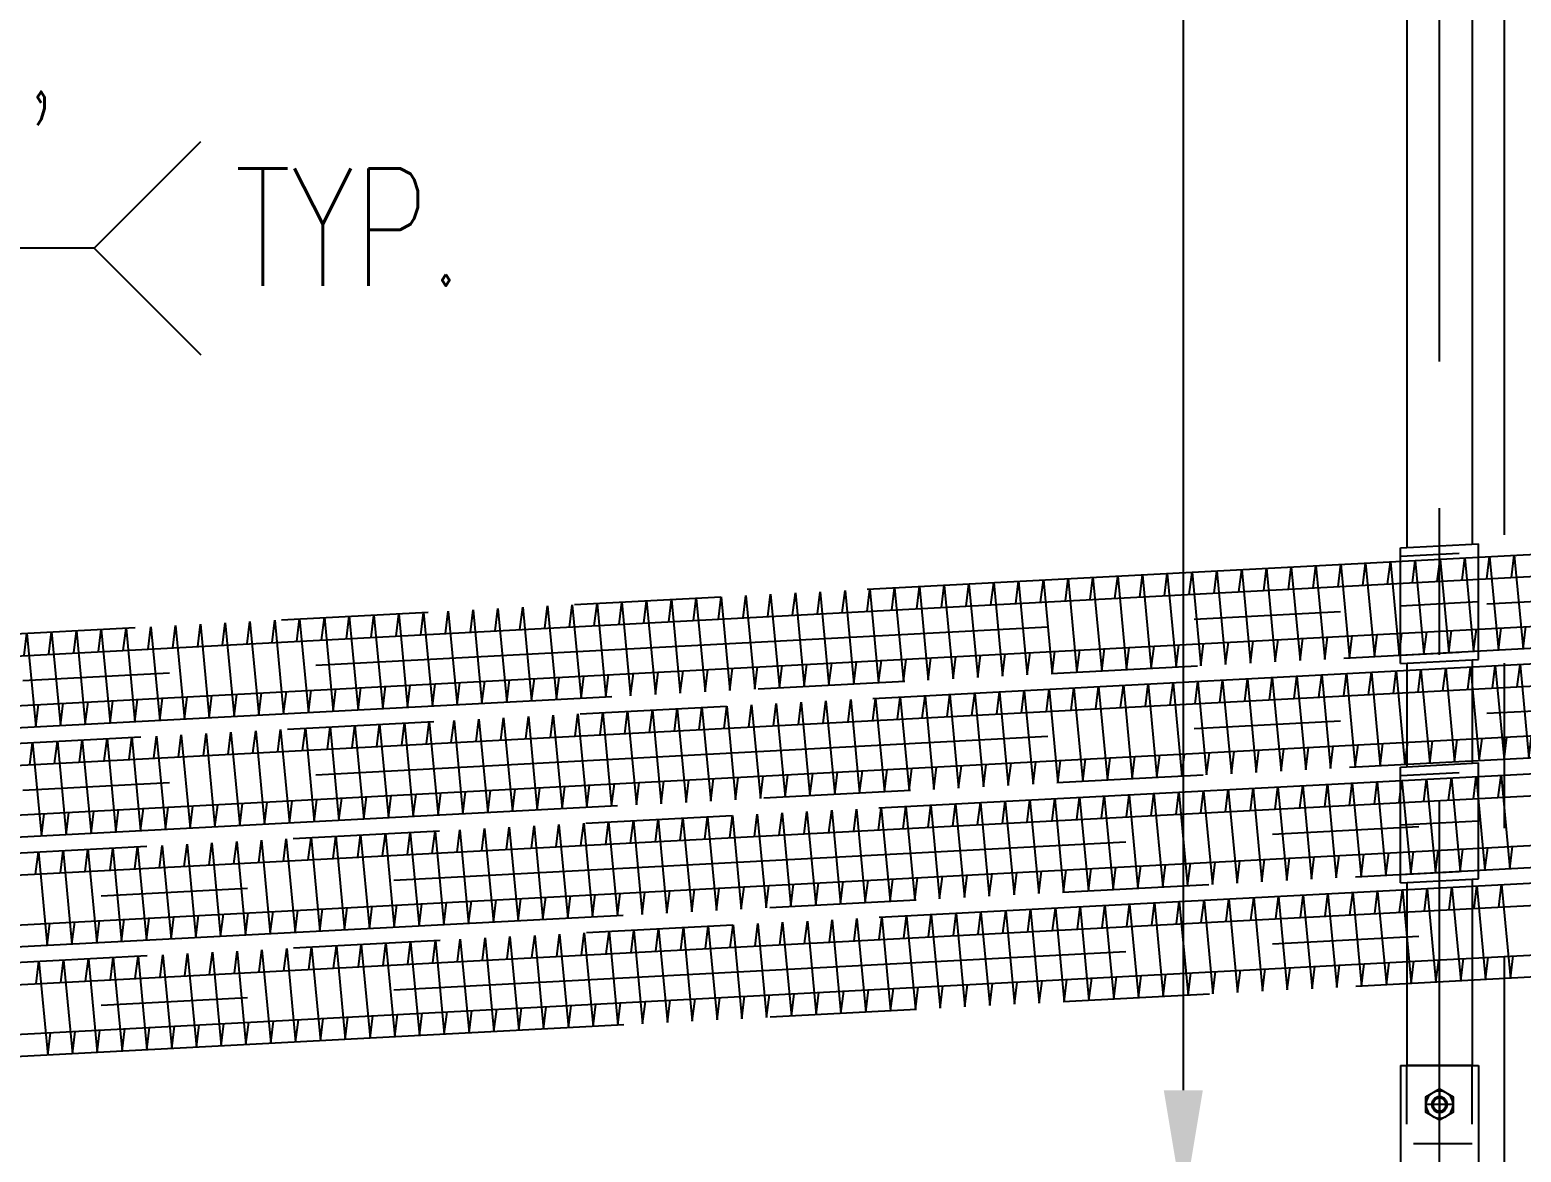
# Model space of a CAD drawing. Extents: x -4179 to 25200, y 0 to 17850.
# Drawn here: x 2765 to 3909, y 14417 to 15278 of the extents above; entities that cross this region are included whole.
import ezdxf

# ---------------------------------------------------------------- set-up
doc = ezdxf.new("R2010")
doc.units = 0
doc.header["$LTSCALE"] = 450
doc.header["$MEASUREMENT"] = 0
for name, pattern in [('CENTER', [2, 1.25, -0.25, 0.25, -0.25]), ('HIDDEN', [0.375, 0.25, -0.125]), ('HIDSHORT', [0.18, 0.1, -0.08]), ('PHANTOM', [2.5, 1.25, -0.25, 0.25, -0.25, 0.25, -0.25])]:
    doc.linetypes.add(name, pattern=pattern)
for name, color, linetype in [('CEN', 1, 'CENTER'), ('DIM', 1, 'Continuous'), ('HID1', 8, 'PHANTOM'), ('TEXT', 4, 'Continuous'), ('Y', 2, 'HIDSHORT')]:
    doc.layers.add(name, color=color, linetype=linetype)
doc.styles.add('SIMP25', font='romans.shx', dxfattribs={"width": 0.8, "height": 75})
doc.dimstyles.get("Standard").update_dxf_attribs({"dimscale": 500.1, "dimtxt": 75, "dimasz": 0.18, "dimexe": 0.18, "dimexo": 0.0625, "dimgap": 0.075, "dimtad": 1, "dimdec": 0, "dimrnd": 0.5, "dimzin": 0, "dimdsep": 46, "dimtxsty": 'SIMP25', "dimcen": 0.09, "dimadec": 0, "dimazin": 0, "dimtfac": 1, "dimtdec": 0, "dimtmove": 1, "dimatfit": 3, "dimfxl": 1, "dimtolj": 1, "dimtzin": 0, "dimarcsym": 0})

# ---------------------------------------------------------------- blocks, each defined once
blk = doc.blocks.new('Weld_Detail')
for p, q in [((11.916, 0), (14.646, 2.73)), ((11.916, 0), (14.646, -2.73)), ((6.829, 0), (4.888, -3.361)), ((6.829, 0), (8.77, -3.361))]:
    blk.add_line(p, q)
blk.add_lwpolyline([(11.916, 0), (0, 0)])
blk.add_circle((0, 0), 1.978)
blk.add_arc((6.829, 0), 3.881, 224.1337, 315.8663)
at = {"color": 7, "style": 'SIMP25', "width": 0.7}
for tag, p in [('2', (2.178, 1)), ('1', (15.71, -0.96))]:
    blk.add_attdef(tag, p, '', height=3, dxfattribs=at)
blk = doc.blocks.new('SupBlk')
at = {"color": 1, "linetype": 'CENTER'}
for p, q in [((0, 12), (0, -12)), ((-10.4, 0), (10.4, 0))]:
    blk.add_line(p, q, dxfattribs=at)
at = {"color": 30}
blk.add_lwpolyline([(0, 12), (-10.4, 6), (-10.4, -6), (0, -12), (10.4, -6), (10.4, 6)], close=True, dxfattribs=at)
blk.add_circle((0, 0), 10.4, dxfattribs=at)
at = {"color": 2, "linetype": 'HIDDEN'}
for radius in [6, 5]:
    blk.add_circle((0, 0), radius, dxfattribs=at)
blk = doc.blocks.new('*D42')
at = {"layer": 'Defpoints', "color": 0, "transparency": 16777216}
for p in [(11416.8, 16696.9), (11416.8, 15760.1), (2028.8, 14683.9)]:
    blk.add_point(p, dxfattribs=at)
at = {"layer": 'DIM', "color": 0, "lineweight": -2, "transparency": 16777216}
for p, q in [((2028.8, 14715.2), (2028.8, 16786.9)), ((11416.8, 15791.4), (11416.8, 16786.9)), ((2118.8, 16696.9), (11326.8, 16696.9))]:
    blk.add_line(p, q, dxfattribs=at)
at = {"layer": 'DIM', "color": 0, "transparency": 16777216}
for points in [[(2118.8, 16711.9), (2118.8, 16681.9), (2028.8, 16696.9)], [(11326.8, 16711.9), (11326.8, 16681.9), (11416.8, 16696.9)]]:
    blk.add_solid(points, dxfattribs=at)
at = {"layer": 'DIM', "color": 0, "transparency": 16777216, "insert": (6722.8, 16771.9), "char_height": 75, "attachment_point": 5, "style": 'SIMP25'}
blk.add_mtext('\\A1;9388', dxfattribs=at)
blk = doc.blocks.new('*D44')
at = {"layer": 'Defpoints', "color": 0, "transparency": 16777216}
for p in [(3846.8, 16477.9), (3650.2, 14374.9), (3816.8, 14374.9)]:
    blk.add_point(p, dxfattribs=at)
at = {"layer": 'DIM', "color": 0, "lineweight": -2, "transparency": 16777216}
for p, q in [((3815.6, 16477.9), (3560.1, 16477.9)), ((3650.2, 16387.9), (3650.2, 14464.9)), ((3785.6, 14374.9), (3560.1, 14374.9))]:
    blk.add_line(p, q, dxfattribs=at)
at = {"layer": 'DIM', "color": 0, "transparency": 16777216}
for points in [[(3635.2, 16387.9), (3665.2, 16387.9), (3650.2, 16477.9)], [(3635.2, 14464.9), (3665.2, 14464.9), (3650.2, 14374.9)]]:
    blk.add_solid(points, dxfattribs=at)
at = {"layer": 'DIM', "color": 0, "transparency": 16777216, "insert": (3575.2, 15426.4), "char_height": 75, "attachment_point": 5, "rotation": 90, "style": 'SIMP25'}
blk.add_mtext('\\A1;2103', dxfattribs=at)

msp = doc.modelspace()

# ---------------------------------------------------------------- linework, layer by layer
for p, q in [((2084.7, 14762.9), (11191, 15240.2)), ((2086.7, 14724.8), (11193, 15202.1)), ((2084.7, 14678.9), (11303, 15162)), ((2086.7, 14640.8), (11305, 15124)), ((2144.7, 14597.9), (11415, 15083.8)), ((2146.7, 14559.8), (11417, 15045.7)), ((2144.7, 14513.9), (11527, 15005.6)), ((2146.7, 14475.8), (11529, 14967.6)), ((3816.9, 14881), (3876.8, 14884.1)), ((3816.9, 14792.1), (3816.9, 14881)), ((3876.8, 14795.2), (3876.8, 14884.1)), ((3816.9, 14792.1), (3876.8, 14795.2)), ((3816.9, 14712.8), (3876.8, 14716)), ((3816.9, 14623.9), (3816.9, 14712.8)), ((3876.8, 14627.1), (3876.8, 14716)), ((3816.9, 14623.9), (3876.8, 14627.1))]:
    msp.add_line(p, q)
at = {"layer": 'CEN'}
for p, q in [((3896.8, 13090.9), (3896.8, 16604.7)), ((3896.8, 13104.9), (3896.8, 16532.3)), ((3846.8, 13223.9), (3846.8, 16511.6)), ((2085.7, 14743.8), (11192, 15221.1)), ((2085.7, 14659.8), (11304, 15143)), ((2145.7, 14578.8), (11416, 15064.7)), ((2145.7, 14494.8), (11528, 14986.6)), ((3816.9, 14836.5), (3876.8, 14839.7)), ((3816.9, 14668.4), (3876.8, 14671.5))]:
    msp.add_line(p, q, dxfattribs=at)
for points in [[(3730.9, 14849.1), (3733, 14866.3), (3739.8, 14794.4), (3741.9, 14811.6)], [(3749.9, 14850.1), (3752, 14867.3), (3758.8, 14795.4), (3760.9, 14812.5)], [(3769, 14851.1), (3771.1, 14868.3), (3777.8, 14796.4), (3779.9, 14813.5)], [(3788, 14852.1), (3790.1, 14869.3), (3796.9, 14797.4), (3799, 14814.5)], [(3807, 14853.1), (3809.1, 14870.2), (3815.9, 14798.4), (3818, 14815.5)], [(3826, 14854.1), (3828.1, 14871.2), (3834.9, 14799.4), (3837, 14816.5)], [(3845.1, 14855.1), (3847.2, 14872.2), (3853.9, 14800.4), (3856, 14817.5)], [(3864.1, 14856.1), (3866.2, 14873.2), (3873, 14801.4), (3875.1, 14818.5)], [(3883.1, 14857.1), (3885.2, 14874.2), (3892, 14802.4), (3894.1, 14819.5)], [(3902.1, 14858.1), (3904.2, 14875.2), (3911, 14803.4), (3913.1, 14820.5)], [(3521.6, 14838.2), (3523.8, 14855.3), (3530.5, 14783.4), (3532.6, 14800.6)], [(3540.7, 14839.2), (3542.8, 14856.3), (3549.5, 14784.4), (3551.7, 14801.6)], [(3559.7, 14840.2), (3561.8, 14857.3), (3568.6, 14785.4), (3570.7, 14802.6)], [(3578.7, 14841.2), (3580.8, 14858.3), (3587.6, 14786.4), (3589.7, 14803.6)], [(3597.7, 14842.1), (3599.9, 14859.3), (3606.6, 14787.4), (3608.7, 14804.6)], [(3616.8, 14843.1), (3618.9, 14860.3), (3625.6, 14788.4), (3627.8, 14805.6)], [(3635.8, 14844.1), (3637.9, 14861.3), (3644.7, 14789.4), (3646.8, 14806.6)], [(3654.8, 14845.1), (3656.9, 14862.3), (3663.7, 14790.4), (3665.8, 14807.6)], [(3673.8, 14846.1), (3675.9, 14863.3), (3682.7, 14791.4), (3684.8, 14808.6)], [(3692.9, 14847.1), (3695, 14864.3), (3701.7, 14792.4), (3703.8, 14809.6)], [(3711.9, 14848.1), (3714, 14865.3), (3720.8, 14793.4), (3722.9, 14810.6)], [(3293.4, 14826.2), (3295.5, 14843.3), (3302.2, 14771.5), (3304.3, 14788.6)], [(3312.4, 14827.2), (3314.5, 14844.3), (3321.3, 14772.5), (3323.4, 14789.6)], [(3331.4, 14828.2), (3333.5, 14845.3), (3340.3, 14773.5), (3342.4, 14790.6)], [(3350.4, 14829.2), (3352.5, 14846.3), (3359.3, 14774.5), (3361.4, 14791.6)], [(3369.5, 14830.2), (3371.6, 14847.3), (3378.3, 14775.5), (3380.4, 14792.6)], [(3388.5, 14831.2), (3390.6, 14848.3), (3397.4, 14776.5), (3399.5, 14793.6)], [(3407.5, 14832.2), (3409.6, 14849.3), (3416.4, 14777.5), (3418.5, 14794.6)], [(3426.5, 14833.2), (3428.6, 14850.3), (3435.4, 14778.5), (3437.5, 14795.6)], [(3445.6, 14834.2), (3447.7, 14851.3), (3454.4, 14779.5), (3456.5, 14796.6)], [(3464.6, 14835.2), (3466.7, 14852.3), (3473.5, 14780.5), (3475.6, 14797.6)], [(3483.6, 14836.2), (3485.7, 14853.3), (3492.5, 14781.5), (3494.6, 14798.6)], [(3502.6, 14837.2), (3504.7, 14854.3), (3511.5, 14782.5), (3513.6, 14799.6)], [(3084.1, 14815.2), (3086.2, 14832.4), (3093, 14760.5), (3095.1, 14777.7)], [(3103.1, 14816.2), (3105.2, 14833.4), (3112, 14761.5), (3114.1, 14778.6)], [(3122.1, 14817.2), (3124.3, 14834.4), (3131, 14762.5), (3133.1, 14779.6)], [(3141.2, 14818.2), (3143.3, 14835.4), (3150, 14763.5), (3152.2, 14780.6)], [(3160.2, 14819.2), (3162.3, 14836.4), (3169.1, 14764.5), (3171.2, 14781.6)], [(3179.2, 14820.2), (3181.3, 14837.3), (3188.1, 14765.5), (3190.2, 14782.6)], [(3198.2, 14821.2), (3200.3, 14838.3), (3207.1, 14766.5), (3209.2, 14783.6)], [(3217.3, 14822.2), (3219.4, 14839.3), (3226.1, 14767.5), (3228.2, 14784.6)], [(3236.3, 14823.2), (3238.4, 14840.3), (3245.2, 14768.5), (3247.3, 14785.6)], [(3255.3, 14824.2), (3257.4, 14841.3), (3264.2, 14769.5), (3266.3, 14786.6)], [(3274.3, 14825.2), (3276.4, 14842.3), (3283.2, 14770.5), (3285.3, 14787.6)], [(2855.8, 14803.3), (2857.9, 14820.4), (2864.7, 14748.6), (2866.8, 14765.7)], [(2874.8, 14804.3), (2876.9, 14821.4), (2883.7, 14749.6), (2885.8, 14766.7)], [(2893.9, 14805.3), (2896, 14822.4), (2902.7, 14750.5), (2904.8, 14767.7)], [(2912.9, 14806.3), (2915, 14823.4), (2921.8, 14751.5), (2923.9, 14768.7)], [(2931.9, 14807.3), (2934, 14824.4), (2940.8, 14752.5), (2942.9, 14769.7)], [(2950.9, 14808.2), (2953, 14825.4), (2959.8, 14753.5), (2961.9, 14770.7)], [(2970, 14809.2), (2972.1, 14826.4), (2978.8, 14754.5), (2980.9, 14771.7)], [(2989, 14810.2), (2991.1, 14827.4), (2997.9, 14755.5), (3000, 14772.7)], [(3008, 14811.2), (3010.1, 14828.4), (3016.9, 14756.5), (3019, 14773.7)], [(3027, 14812.2), (3029.1, 14829.4), (3035.9, 14757.5), (3038, 14774.7)], [(3046.1, 14813.2), (3048.2, 14830.4), (3054.9, 14758.5), (3057, 14775.7)], [(3065.1, 14814.2), (3067.2, 14831.4), (3074, 14759.5), (3076.1, 14776.7)], [(2760.7, 14798.3), (2762.8, 14815.4), (2769.6, 14743.6), (2771.7, 14760.7)], [(2779.7, 14799.3), (2781.8, 14816.4), (2788.6, 14744.6), (2790.7, 14761.7)], [(2798.7, 14800.3), (2800.8, 14817.4), (2807.6, 14745.6), (2809.7, 14762.7)], [(2817.8, 14801.3), (2819.9, 14818.4), (2826.6, 14746.6), (2828.7, 14763.7)], [(2836.8, 14802.3), (2838.9, 14819.4), (2845.7, 14747.6), (2847.8, 14764.7)], [(3811.4, 14769.3), (3813.5, 14786.5), (3820.3, 14714.6), (3822.4, 14731.8)], [(3830.4, 14770.3), (3832.5, 14787.5), (3839.3, 14715.6), (3841.4, 14732.8)], [(3849.4, 14771.3), (3851.6, 14788.5), (3858.3, 14716.6), (3860.4, 14733.8)], [(3868.5, 14772.3), (3870.6, 14789.5), (3877.3, 14717.6), (3879.5, 14734.8)], [(3887.5, 14773.3), (3889.6, 14790.5), (3896.4, 14718.6), (3898.5, 14735.8)], [(3906.5, 14774.3), (3908.6, 14791.5), (3915.4, 14719.6), (3917.5, 14736.8)], [(3583.1, 14757.4), (3585.2, 14774.5), (3592, 14702.7), (3594.1, 14719.8)], [(3602.1, 14758.4), (3604.2, 14775.5), (3611, 14703.7), (3613.1, 14720.8)], [(3621.2, 14759.4), (3623.3, 14776.5), (3630, 14704.7), (3632.1, 14721.8)], [(3640.2, 14760.4), (3642.3, 14777.5), (3649.1, 14705.7), (3651.2, 14722.8)], [(3659.2, 14761.4), (3661.3, 14778.5), (3668.1, 14706.7), (3670.2, 14723.8)], [(3678.2, 14762.4), (3680.3, 14779.5), (3687.1, 14707.7), (3689.2, 14724.8)], [(3697.3, 14763.4), (3699.4, 14780.5), (3706.1, 14708.7), (3708.2, 14725.8)], [(3716.3, 14764.4), (3718.4, 14781.5), (3725.2, 14709.6), (3727.3, 14726.8)], [(3735.3, 14765.4), (3737.4, 14782.5), (3744.2, 14710.6), (3746.3, 14727.8)], [(3754.3, 14766.4), (3756.4, 14783.5), (3763.2, 14711.6), (3765.3, 14728.8)], [(3773.3, 14767.4), (3775.5, 14784.5), (3782.2, 14712.6), (3784.3, 14729.8)], [(3792.4, 14768.3), (3794.5, 14785.5), (3801.2, 14713.6), (3803.4, 14730.8)], [(3373.8, 14746.4), (3376, 14763.5), (3382.7, 14691.7), (3384.8, 14708.8)], [(3392.9, 14747.4), (3395, 14764.5), (3401.7, 14692.7), (3403.9, 14709.8)], [(3411.9, 14748.4), (3414, 14765.5), (3420.8, 14693.7), (3422.9, 14710.8)], [(3430.9, 14749.4), (3433, 14766.5), (3439.8, 14694.7), (3441.9, 14711.8)], [(3449.9, 14750.4), (3452, 14767.5), (3458.8, 14695.7), (3460.9, 14712.8)], [(3469, 14751.4), (3471.1, 14768.5), (3477.8, 14696.7), (3479.9, 14713.8)], [(3488, 14752.4), (3490.1, 14769.5), (3496.9, 14697.7), (3499, 14714.8)], [(3507, 14753.4), (3509.1, 14770.5), (3515.9, 14698.7), (3518, 14715.8)], [(3526, 14754.4), (3528.1, 14771.5), (3534.9, 14699.7), (3537, 14716.8)], [(3545.1, 14755.4), (3547.2, 14772.5), (3553.9, 14700.7), (3556, 14717.8)], [(3564.1, 14756.4), (3566.2, 14773.5), (3573, 14701.7), (3575.1, 14718.8)], [(3145.6, 14734.5), (3147.7, 14751.6), (3154.4, 14679.7), (3156.5, 14696.9)], [(3164.6, 14735.4), (3166.7, 14752.6), (3173.5, 14680.7), (3175.6, 14697.9)], [(3183.6, 14736.4), (3185.7, 14753.6), (3192.5, 14681.7), (3194.6, 14698.9)], [(3202.6, 14737.4), (3204.7, 14754.6), (3211.5, 14682.7), (3213.6, 14699.9)], [(3221.7, 14738.4), (3223.8, 14755.6), (3230.5, 14683.7), (3232.6, 14700.9)], [(3240.7, 14739.4), (3242.8, 14756.6), (3249.6, 14684.7), (3251.7, 14701.9)], [(3259.7, 14740.4), (3261.8, 14757.6), (3268.6, 14685.7), (3270.7, 14702.9)], [(3278.7, 14741.4), (3280.8, 14758.6), (3287.6, 14686.7), (3289.7, 14703.9)], [(3297.8, 14742.4), (3299.9, 14759.6), (3306.6, 14687.7), (3308.7, 14704.8)], [(3316.8, 14743.4), (3318.9, 14760.6), (3325.7, 14688.7), (3327.8, 14705.8)], [(3335.8, 14744.4), (3337.9, 14761.6), (3344.7, 14689.7), (3346.8, 14706.8)], [(3354.8, 14745.4), (3356.9, 14762.6), (3363.7, 14690.7), (3365.8, 14707.8)], [(2936.3, 14723.5), (2938.4, 14740.6), (2945.2, 14668.8), (2947.3, 14685.9)], [(2955.3, 14724.5), (2957.4, 14741.6), (2964.2, 14669.8), (2966.3, 14686.9)], [(2974.3, 14725.5), (2976.5, 14742.6), (2983.2, 14670.8), (2985.3, 14687.9)], [(2993.4, 14726.5), (2995.5, 14743.6), (3002.2, 14671.8), (3004.4, 14688.9)], [(3012.4, 14727.5), (3014.5, 14744.6), (3021.3, 14672.8), (3023.4, 14689.9)], [(3031.4, 14728.5), (3033.5, 14745.6), (3040.3, 14673.8), (3042.4, 14690.9)], [(3050.4, 14729.5), (3052.5, 14746.6), (3059.3, 14674.8), (3061.4, 14691.9)], [(3069.5, 14730.5), (3071.6, 14747.6), (3078.3, 14675.8), (3080.4, 14692.9)], [(3088.5, 14731.5), (3090.6, 14748.6), (3097.4, 14676.7), (3099.5, 14693.9)], [(3107.5, 14732.5), (3109.6, 14749.6), (3116.4, 14677.7), (3118.5, 14694.9)], [(3126.5, 14733.5), (3128.6, 14750.6), (3135.4, 14678.7), (3137.5, 14695.9)], [(2765.1, 14714.5), (2767.2, 14731.6), (2774, 14659.8), (2776.1, 14676.9)], [(2784.1, 14715.5), (2786.2, 14732.6), (2793, 14660.8), (2795.1, 14677.9)], [(2803.1, 14716.5), (2805.2, 14733.6), (2812, 14661.8), (2814.1, 14678.9)], [(2822.2, 14717.5), (2824.3, 14734.6), (2831, 14662.8), (2833.1, 14679.9)], [(2841.2, 14718.5), (2843.3, 14735.6), (2850.1, 14663.8), (2852.2, 14680.9)], [(2860.2, 14719.5), (2862.3, 14736.6), (2869.1, 14664.8), (2871.2, 14681.9)], [(2879.2, 14720.5), (2881.3, 14737.6), (2888.1, 14665.8), (2890.2, 14682.9)], [(2898.3, 14721.5), (2900.4, 14738.6), (2907.1, 14666.8), (2909.2, 14683.9)], [(2917.3, 14722.5), (2919.4, 14739.6), (2926.1, 14667.8), (2928.3, 14684.9)], [(3891.9, 14689.4), (3894, 14706.6), (3900.8, 14634.7), (3902.9, 14651.8)], [(3663.6, 14677.5), (3665.7, 14694.6), (3672.5, 14622.7), (3674.6, 14639.9)], [(3682.6, 14678.5), (3684.7, 14695.6), (3691.5, 14623.7), (3693.6, 14640.9)], [(3701.7, 14679.4), (3703.8, 14696.6), (3710.5, 14624.7), (3712.6, 14641.9)], [(3720.7, 14680.4), (3722.8, 14697.6), (3729.6, 14625.7), (3731.7, 14642.9)], [(3739.7, 14681.4), (3741.8, 14698.6), (3748.6, 14626.7), (3750.7, 14643.9)], [(3758.7, 14682.4), (3760.8, 14699.6), (3767.6, 14627.7), (3769.7, 14644.9)], [(3777.7, 14683.4), (3779.9, 14700.6), (3786.6, 14628.7), (3788.7, 14645.9)], [(3796.8, 14684.4), (3798.9, 14701.6), (3805.6, 14629.7), (3807.8, 14646.9)], [(3815.8, 14685.4), (3817.9, 14702.6), (3824.7, 14630.7), (3826.8, 14647.9)], [(3834.8, 14686.4), (3836.9, 14703.6), (3843.7, 14631.7), (3845.8, 14648.9)], [(3853.8, 14687.4), (3855.9, 14704.6), (3862.7, 14632.7), (3864.8, 14649.8)], [(3872.9, 14688.4), (3875, 14705.6), (3881.7, 14633.7), (3883.8, 14650.8)], [(3454.3, 14666.5), (3456.4, 14683.6), (3463.2, 14611.8), (3465.3, 14628.9)], [(3473.4, 14667.5), (3475.5, 14684.6), (3482.2, 14612.8), (3484.3, 14629.9)], [(3492.4, 14668.5), (3494.5, 14685.6), (3501.3, 14613.8), (3503.4, 14630.9)], [(3511.4, 14669.5), (3513.5, 14686.6), (3520.3, 14614.8), (3522.4, 14631.9)], [(3530.4, 14670.5), (3532.5, 14687.6), (3539.3, 14615.8), (3541.4, 14632.9)], [(3549.5, 14671.5), (3551.6, 14688.6), (3558.3, 14616.8), (3560.4, 14633.9)], [(3568.5, 14672.5), (3570.6, 14689.6), (3577.4, 14617.8), (3579.5, 14634.9)], [(3587.5, 14673.5), (3589.6, 14690.6), (3596.4, 14618.8), (3598.5, 14635.9)], [(3606.5, 14674.5), (3608.6, 14691.6), (3615.4, 14619.8), (3617.5, 14636.9)], [(3625.6, 14675.5), (3627.7, 14692.6), (3634.4, 14620.8), (3636.5, 14637.9)], [(3644.6, 14676.5), (3646.7, 14693.6), (3653.5, 14621.7), (3655.6, 14638.9)], [(3226.1, 14654.5), (3228.2, 14671.7), (3234.9, 14599.8), (3237, 14616.9)], [(3245.1, 14655.5), (3247.2, 14672.7), (3254, 14600.8), (3256.1, 14617.9)], [(3264.1, 14656.5), (3266.2, 14673.7), (3273, 14601.8), (3275.1, 14618.9)], [(3283.1, 14657.5), (3285.2, 14674.6), (3292, 14602.8), (3294.1, 14619.9)], [(3302.2, 14658.5), (3304.3, 14675.6), (3311, 14603.8), (3313.1, 14620.9)], [(3321.2, 14659.5), (3323.3, 14676.6), (3330, 14604.8), (3332.2, 14621.9)], [(3340.2, 14660.5), (3342.3, 14677.6), (3349.1, 14605.8), (3351.2, 14622.9)], [(3359.2, 14661.5), (3361.3, 14678.6), (3368.1, 14606.8), (3370.2, 14623.9)], [(3378.2, 14662.5), (3380.4, 14679.6), (3387.1, 14607.8), (3389.2, 14624.9)], [(3397.3, 14663.5), (3399.4, 14680.6), (3406.1, 14608.8), (3408.3, 14625.9)], [(3416.3, 14664.5), (3418.4, 14681.6), (3425.2, 14609.8), (3427.3, 14626.9)], [(3435.3, 14665.5), (3437.4, 14682.6), (3444.2, 14610.8), (3446.3, 14627.9)], [(3016.8, 14643.6), (3018.9, 14660.7), (3025.7, 14588.8), (3027.8, 14606)], [(3035.8, 14644.6), (3037.9, 14661.7), (3044.7, 14589.8), (3046.8, 14607)], [(3054.8, 14645.6), (3056.9, 14662.7), (3063.7, 14590.8), (3065.8, 14608)], [(3073.9, 14646.5), (3076, 14663.7), (3082.7, 14591.8), (3084.8, 14609)], [(3092.9, 14647.5), (3095, 14664.7), (3101.8, 14592.8), (3103.9, 14610)], [(3111.9, 14648.5), (3114, 14665.7), (3120.8, 14593.8), (3122.9, 14611)], [(3130.9, 14649.5), (3133, 14666.7), (3139.8, 14594.8), (3141.9, 14612)], [(3150, 14650.5), (3152.1, 14667.7), (3158.8, 14595.8), (3160.9, 14613)], [(3169, 14651.5), (3171.1, 14668.7), (3177.9, 14596.8), (3180, 14614)], [(3188, 14652.5), (3190.1, 14669.7), (3196.9, 14597.8), (3199, 14615)], [(3207, 14653.5), (3209.1, 14670.7), (3215.9, 14598.8), (3218, 14615.9)], [(2788.5, 14631.6), (2790.6, 14648.7), (2797.4, 14576.9), (2799.5, 14594)], [(2807.5, 14632.6), (2809.6, 14649.7), (2816.4, 14577.9), (2818.5, 14595)], [(2826.6, 14633.6), (2828.7, 14650.7), (2835.4, 14578.9), (2837.5, 14596)], [(2845.6, 14634.6), (2847.7, 14651.7), (2854.5, 14579.9), (2856.6, 14597)], [(2864.6, 14635.6), (2866.7, 14652.7), (2873.5, 14580.9), (2875.6, 14598)], [(2883.6, 14636.6), (2885.7, 14653.7), (2892.5, 14581.9), (2894.6, 14599)], [(2902.6, 14637.6), (2904.8, 14654.7), (2911.5, 14582.9), (2913.6, 14600)], [(2921.7, 14638.6), (2923.8, 14655.7), (2930.5, 14583.9), (2932.7, 14601)], [(2940.7, 14639.6), (2942.8, 14656.7), (2949.6, 14584.9), (2951.7, 14602)], [(2959.7, 14640.6), (2961.8, 14657.7), (2968.6, 14585.9), (2970.7, 14603)], [(2978.7, 14641.6), (2980.9, 14658.7), (2987.6, 14586.9), (2989.7, 14604)], [(2997.8, 14642.6), (2999.9, 14659.7), (3006.6, 14587.8), (3008.7, 14605)], [(2769.5, 14630.6), (2771.6, 14647.7), (2778.4, 14575.9), (2780.5, 14593)], [(3740.1, 14597.5), (3742.2, 14614.6), (3749, 14542.8), (3751.1, 14559.9)], [(3759.1, 14598.5), (3761.2, 14615.6), (3768, 14543.7), (3770.1, 14560.9)], [(3778.1, 14599.5), (3780.2, 14616.6), (3787, 14544.7), (3789.1, 14561.9)], [(3797.2, 14600.5), (3799.3, 14617.6), (3806, 14545.7), (3808.1, 14562.9)], [(3816.2, 14601.5), (3818.3, 14618.6), (3825.1, 14546.7), (3827.2, 14563.9)], [(3835.2, 14602.4), (3837.3, 14619.6), (3844.1, 14547.7), (3846.2, 14564.9)], [(3854.2, 14603.4), (3856.3, 14620.6), (3863.1, 14548.7), (3865.2, 14565.9)], [(3873.3, 14604.4), (3875.4, 14621.6), (3882.1, 14549.7), (3884.2, 14566.9)], [(3892.3, 14605.4), (3894.4, 14622.6), (3901.2, 14550.7), (3903.3, 14567.9)], [(3530.8, 14586.5), (3532.9, 14603.6), (3539.7, 14531.8), (3541.8, 14548.9)], [(3549.9, 14587.5), (3552, 14604.6), (3558.7, 14532.8), (3560.8, 14549.9)], [(3568.9, 14588.5), (3571, 14605.6), (3577.8, 14533.8), (3579.9, 14550.9)], [(3587.9, 14589.5), (3590, 14606.6), (3596.8, 14534.8), (3598.9, 14551.9)], [(3606.9, 14590.5), (3609, 14607.6), (3615.8, 14535.8), (3617.9, 14552.9)], [(3626, 14591.5), (3628.1, 14608.6), (3634.8, 14536.8), (3636.9, 14553.9)], [(3645, 14592.5), (3647.1, 14609.6), (3653.9, 14537.8), (3656, 14554.9)], [(3664, 14593.5), (3666.1, 14610.6), (3672.9, 14538.8), (3675, 14555.9)], [(3683, 14594.5), (3685.1, 14611.6), (3691.9, 14539.8), (3694, 14556.9)], [(3702, 14595.5), (3704.2, 14612.6), (3710.9, 14540.8), (3713, 14557.9)], [(3721.1, 14596.5), (3723.2, 14613.6), (3729.9, 14541.8), (3732.1, 14558.9)], [(3302.5, 14574.5), (3304.7, 14591.7), (3311.4, 14519.8), (3313.5, 14537)], [(3321.6, 14575.5), (3323.7, 14592.7), (3330.4, 14520.8), (3332.6, 14538)], [(3340.6, 14576.5), (3342.7, 14593.7), (3349.5, 14521.8), (3351.6, 14538.9)], [(3359.6, 14577.5), (3361.7, 14594.7), (3368.5, 14522.8), (3370.6, 14539.9)], [(3378.6, 14578.5), (3380.7, 14595.7), (3387.5, 14523.8), (3389.6, 14540.9)], [(3397.7, 14579.5), (3399.8, 14596.7), (3406.5, 14524.8), (3408.6, 14541.9)], [(3416.7, 14580.5), (3418.8, 14597.6), (3425.6, 14525.8), (3427.7, 14542.9)], [(3435.7, 14581.5), (3437.8, 14598.6), (3444.6, 14526.8), (3446.7, 14543.9)], [(3454.7, 14582.5), (3456.8, 14599.6), (3463.6, 14527.8), (3465.7, 14544.9)], [(3473.8, 14583.5), (3475.9, 14600.6), (3482.6, 14528.8), (3484.7, 14545.9)], [(3492.8, 14584.5), (3494.9, 14601.6), (3501.7, 14529.8), (3503.8, 14546.9)], [(3511.8, 14585.5), (3513.9, 14602.6), (3520.7, 14530.8), (3522.8, 14547.9)], [(3093.3, 14563.6), (3095.4, 14580.7), (3102.2, 14508.9), (3104.3, 14526)], [(3112.3, 14564.6), (3114.4, 14581.7), (3121.2, 14509.9), (3123.3, 14527)], [(3131.3, 14565.6), (3133.4, 14582.7), (3140.2, 14510.8), (3142.3, 14528)], [(3150.4, 14566.6), (3152.5, 14583.7), (3159.2, 14511.8), (3161.3, 14529)], [(3169.4, 14567.6), (3171.5, 14584.7), (3178.3, 14512.8), (3180.4, 14530)], [(3188.4, 14568.6), (3190.5, 14585.7), (3197.3, 14513.8), (3199.4, 14531)], [(3207.4, 14569.5), (3209.5, 14586.7), (3216.3, 14514.8), (3218.4, 14532)], [(3226.5, 14570.5), (3228.6, 14587.7), (3235.3, 14515.8), (3237.4, 14533)], [(3245.5, 14571.5), (3247.6, 14588.7), (3254.3, 14516.8), (3256.5, 14534)], [(3264.5, 14572.5), (3266.6, 14589.7), (3273.4, 14517.8), (3275.5, 14535)], [(3283.5, 14573.5), (3285.6, 14590.7), (3292.4, 14518.8), (3294.5, 14536)], [(2865, 14551.6), (2867.1, 14568.7), (2873.9, 14496.9), (2876, 14514)], [(2884, 14552.6), (2886.1, 14569.7), (2892.9, 14497.9), (2895, 14515)], [(2903, 14553.6), (2905.2, 14570.7), (2911.9, 14498.9), (2914, 14516)], [(2922.1, 14554.6), (2924.2, 14571.7), (2930.9, 14499.9), (2933, 14517)], [(2941.1, 14555.6), (2943.2, 14572.7), (2950, 14500.9), (2952.1, 14518)], [(2960.1, 14556.6), (2962.2, 14573.7), (2969, 14501.9), (2971.1, 14519)], [(2979.1, 14557.6), (2981.2, 14574.7), (2988, 14502.9), (2990.1, 14520)], [(2998.2, 14558.6), (3000.3, 14575.7), (3007, 14503.9), (3009.1, 14521)], [(3017.2, 14559.6), (3019.3, 14576.7), (3026.1, 14504.9), (3028.2, 14522)], [(3036.2, 14560.6), (3038.3, 14577.7), (3045.1, 14505.9), (3047.2, 14523)], [(3055.2, 14561.6), (3057.3, 14578.7), (3064.1, 14506.9), (3066.2, 14524)], [(3074.3, 14562.6), (3076.4, 14579.7), (3083.1, 14507.9), (3085.2, 14525)], [(2769.9, 14546.6), (2772, 14563.8), (2778.8, 14491.9), (2780.9, 14509)], [(2788.9, 14547.6), (2791, 14564.7), (2797.8, 14492.9), (2799.9, 14510)], [(2807.9, 14548.6), (2810, 14565.7), (2816.8, 14493.9), (2818.9, 14511)], [(2826.9, 14549.6), (2829.1, 14566.7), (2835.8, 14494.9), (2837.9, 14512)], [(2846, 14550.6), (2848.1, 14567.7), (2854.8, 14495.9), (2857, 14513)]]:
    msp.add_lwpolyline(points, dxfattribs=at)
at = {"layer": 'HID1'}
for points in [[(2284.2, 14790.3), (11072.1, 15250.9), (11075.9, 15178.9), (2288, 14718.3)], [(2288.6, 14706.6), (11076.5, 15167.1), (11080.3, 15095.1), (2292.4, 14634.6)], [(2293, 14622.6), (11080.9, 15083.2), (11084.7, 15011.2), (2296.8, 14550.6)], [(2293.4, 14538.7), (11081.3, 14999.2), (11085.1, 14927.2), (2297.2, 14466.7)]]:
    msp.add_lwpolyline(points, close=True, dxfattribs=at)
at = {"layer": 'TEXT'}
for p, q in [((3821.8, 16507.9), (3821.8, 14881.2)), ((3871.8, 16507.9), (3871.8, 14883.8)), ((3821.8, 14792.3), (3821.8, 14713.1)), ((3871.8, 14794.9), (3871.8, 14715.7)), ((3871.8, 14626.8), (3871.8, 14483.9)), ((3821.8, 14624.2), (3821.8, 14483.9)), ((3816.8, 14483.9), (3816.8, 13223.9)), ((3816.8, 14483.9), (3876.8, 14483.9)), ((3871.8, 14483.9), (3821.8, 14483.9)), ((3876.8, 14483.9), (3876.8, 13223.9))]:
    msp.add_line(p, q, dxfattribs=at)
at = {"layer": 'Y'}
for p, q in [((3816.9, 14874.5), (3876.8, 14877.7)), ((3816.9, 14798.5), (3876.8, 14801.7)), ((3816.9, 14706.4), (3876.8, 14709.5)), ((3816.9, 14630.4), (3876.8, 14633.5)), ((3821.8, 13223.9), (3821.8, 14483.9)), ((3871.8, 13223.9), (3871.8, 14483.9)), ((3871.8, 14423.9), (3821.8, 14423.9))]:
    msp.add_line(p, q, dxfattribs=at)

# ---------------------------------------------------------------- block references
ref = msp.add_blockref('Weld_Detail', (2457, 15110.8), dxfattribs=dict(xscale=30, yscale=30, zscale=0.6666666666666666))
ref.add_attrib('2', "DET.'B'", (2498.3, 15140.8), dxfattribs={"color": 7, "height": 90, "style": 'SIMP25', "width": 0.7})
ref.add_attrib('1', 'TYP.', (2922.3, 15082), dxfattribs={"color": 7, "height": 90, "style": 'SIMP25', "width": 0.7})
at = {"xscale": -1}
msp.add_blockref('SupBlk', (3846.8, 14453.9), dxfattribs=at)

# ---------------------------------------------------------------- dimensions: what is measured, and where the dimension line sits
at = {"layer": 'DIM'}
dim = msp.add_linear_dim(base=(11416.8, 16696.9), p1=(2028.8, 14683.9), p2=(11416.8, 15760.1), dimstyle='Standard', dxfattribs=at)
dim.commit()
dim.dimension.update_dxf_attribs({"geometry": '*D42', "text_midpoint": (6722.8, 16771.9)})
dim = msp.add_linear_dim(base=(3650.2, 14374.9), p1=(3846.8, 16477.9), p2=(3816.8, 14374.9), angle=90, dimstyle='Standard', dxfattribs=at)
dim.commit()
dim.dimension.update_dxf_attribs({"geometry": '*D44', "text_midpoint": (3575.2, 15426.4)})

doc.saveas('drawing.dxf')
